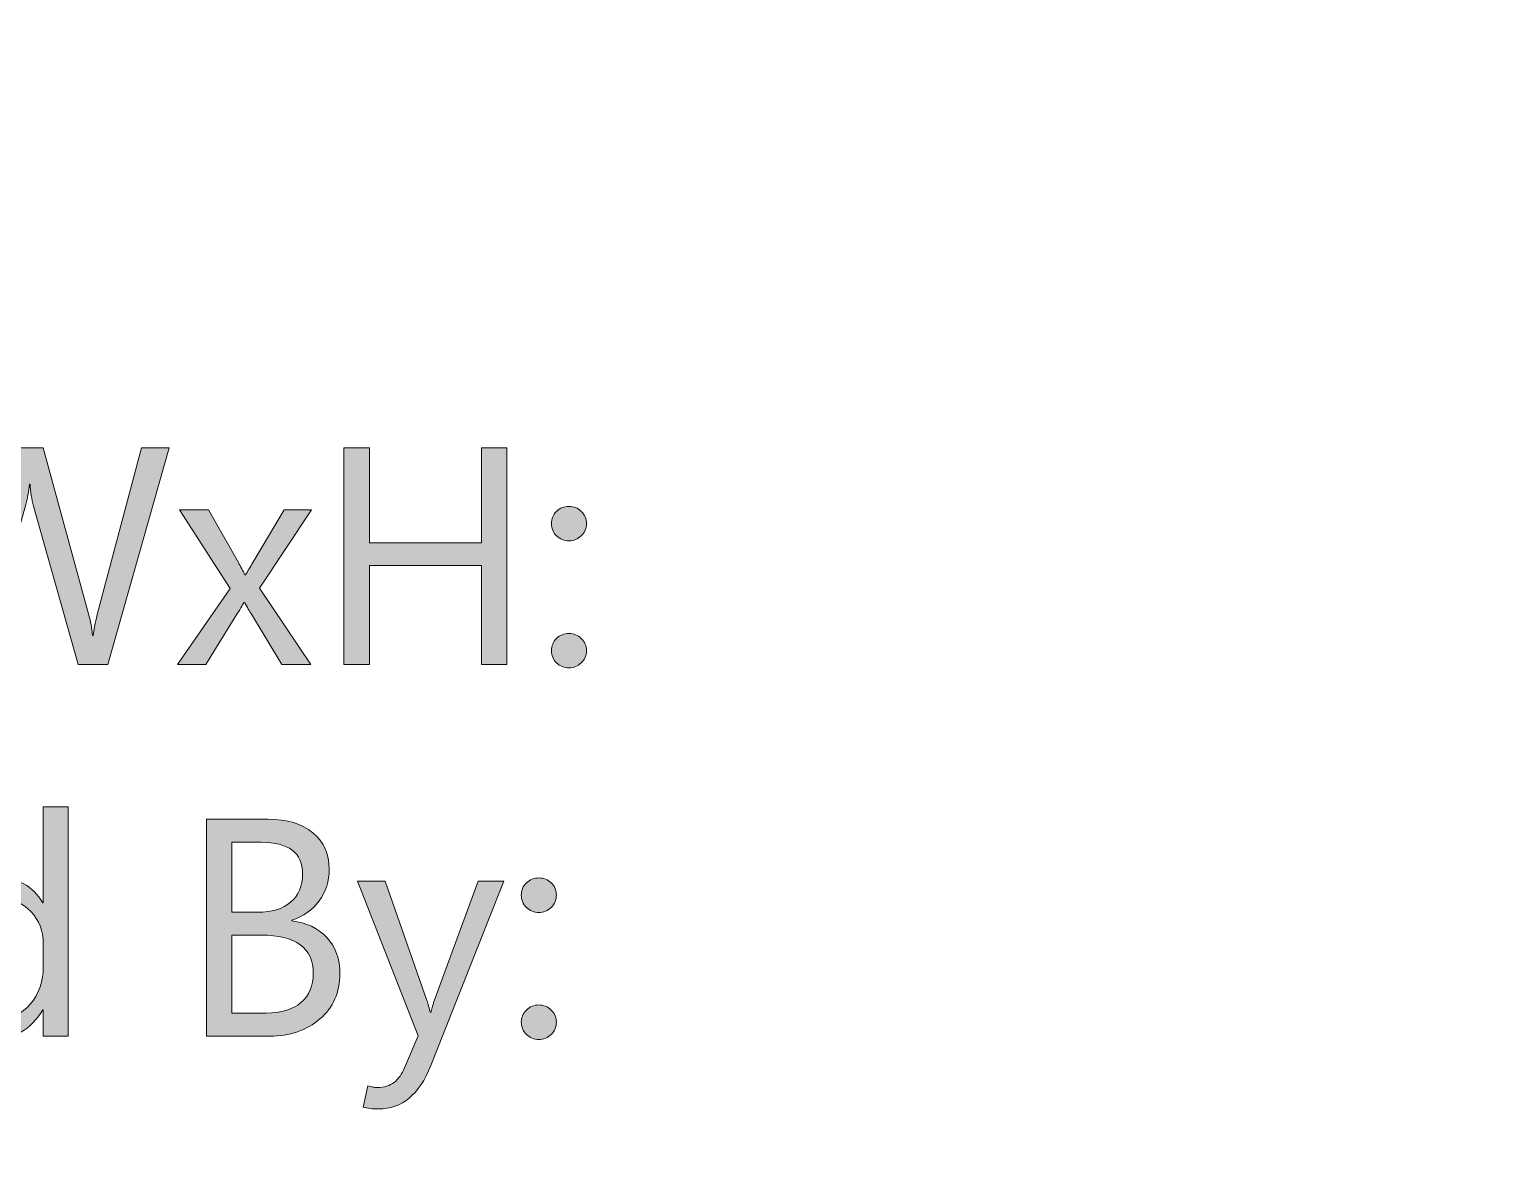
# Model space of a CAD drawing. Extents: x 0 to 227, y 0 to 170.
# Drawn here: x 64.8 to 121.3, y 83 to 126.5 of the extents above; entities that cross this region are included whole.
import ezdxf

# ---------------------------------------------------------------- set-up
doc = ezdxf.new("R2010")
doc.units = 0
doc.header["$MEASUREMENT"] = 0
doc.layers.add('Layer 1', color=7, linetype='Continuous')

# ---------------------------------------------------------------- blocks, each defined once
blk = doc.blocks.new('block 5')
at = {"layer": 'Layer 1', "true_color": 0x231f20}
h = blk.add_hatch(color=250, dxfattribs=at)
h.dxf.hatch_style = 2
edge = h.paths.add_edge_path()
edge.add_spline(control_points=[(70.238, 110.308), (70.238, 110.308), (67.865, 101.905), (67.865, 101.905), (67.865, 101.905), (66.711, 101.905), (66.711, 101.905), (66.711, 101.905), (64.982, 108.046), (64.982, 108.046), (64.947, 108.179), (64.918, 108.316), (64.895, 108.459), (64.871, 108.602), (64.855, 108.749), (64.848, 108.901), (64.848, 108.901), (64.824, 108.901), (64.824, 108.901), (64.812, 108.757), (64.794, 108.614), (64.769, 108.474), (64.743, 108.333), (64.711, 108.194), (64.672, 108.058), (64.672, 108.058), (62.932, 101.905), (62.932, 101.905), (62.932, 101.905), (61.789, 101.905), (61.789, 101.905), (61.789, 101.905), (59.328, 110.308), (59.328, 110.308), (59.328, 110.308), (60.412, 110.308), (60.412, 110.308), (60.412, 110.308), (62.199, 103.862), (62.199, 103.862), (62.238, 103.729), (62.27, 103.593), (62.293, 103.452), (62.316, 103.312), (62.332, 103.167), (62.34, 103.019), (62.34, 103.019), (62.369, 103.019), (62.369, 103.019), (62.381, 103.124), (62.401, 103.247), (62.431, 103.388), (62.46, 103.528), (62.5, 103.687), (62.551, 103.862), (62.551, 103.862), (64.408, 110.308), (64.408, 110.308), (64.408, 110.308), (65.352, 110.308), (65.352, 110.308), (65.352, 110.308), (67.133, 103.815), (67.133, 103.815), (67.164, 103.706), (67.191, 103.586), (67.215, 103.455), (67.238, 103.324), (67.258, 103.183), (67.273, 103.03), (67.273, 103.03), (67.297, 103.03), (67.297, 103.03), (67.305, 103.132), (67.322, 103.25), (67.35, 103.385), (67.377, 103.52), (67.412, 103.671), (67.455, 103.839), (67.455, 103.839), (69.172, 110.308), (69.172, 110.308), (69.172, 110.308), (70.238, 110.308), (70.238, 110.308)], knot_values=[0, 0, 0, 0, 1, 1, 1, 2, 2, 2, 3, 3, 3, 4, 4, 4, 5, 5, 5, 6, 6, 6, 7, 7, 7, 8, 8, 8, 9, 9, 9, 10, 10, 10, 11, 11, 11, 12, 12, 12, 13, 13, 13, 14, 14, 14, 15, 15, 15, 16, 16, 16, 17, 17, 17, 18, 18, 18, 19, 19, 19, 20, 20, 20, 21, 21, 21, 22, 22, 22, 23, 23, 23, 24, 24, 24, 25, 25, 25, 26, 26, 26, 27, 27, 27, 28, 28, 28, 28], degree=3, periodic=1)
h = blk.add_hatch(color=250, dxfattribs=at)
h.dxf.hatch_style = 2
h.paths.add_polyline_path([(83.334, 101.905), (82.35, 101.905), (82.35, 105.737), (78.002, 105.737), (78.002, 101.905), (77.018, 101.905), (77.018, 110.308), (78.002, 110.308), (78.002, 106.622), (82.35, 106.622), (82.35, 110.308), (83.334, 110.308)])
h = blk.add_hatch(color=250, dxfattribs=at)
h.dxf.hatch_style = 2
edge = h.paths.add_edge_path()
edge.add_spline(control_points=[(75.764, 107.905), (75.764, 107.905), (73.748, 104.87), (73.748, 104.87), (73.748, 104.87), (75.729, 101.905), (75.729, 101.905), (75.729, 101.905), (74.609, 101.905), (74.609, 101.905), (74.609, 101.905), (73.432, 103.851), (73.432, 103.851), (73.393, 103.913), (73.352, 103.981), (73.309, 104.056), (73.266, 104.13), (73.219, 104.214), (73.168, 104.308), (73.168, 104.308), (73.145, 104.308), (73.145, 104.308), (73.133, 104.292), (73.104, 104.245), (73.06, 104.167), (73.015, 104.089), (72.951, 103.983), (72.869, 103.851), (72.869, 103.851), (71.668, 101.905), (71.668, 101.905), (71.668, 101.905), (70.561, 101.905), (70.561, 101.905), (70.561, 101.905), (72.605, 104.847), (72.605, 104.847), (72.605, 104.847), (70.648, 107.905), (70.648, 107.905), (70.648, 107.905), (71.768, 107.905), (71.768, 107.905), (71.768, 107.905), (72.928, 105.854), (72.928, 105.854), (72.971, 105.776), (73.013, 105.698), (73.054, 105.62), (73.095, 105.542), (73.137, 105.464), (73.18, 105.386), (73.18, 105.386), (73.203, 105.386), (73.203, 105.386), (73.25, 105.464), (73.297, 105.542), (73.344, 105.62), (73.391, 105.698), (73.438, 105.776), (73.484, 105.854), (73.484, 105.854), (74.703, 107.905), (74.703, 107.905), (74.703, 107.905), (75.764, 107.905), (75.764, 107.905)], knot_values=[0, 0, 0, 0, 1, 1, 1, 2, 2, 2, 3, 3, 3, 4, 4, 4, 5, 5, 5, 6, 6, 6, 7, 7, 7, 8, 8, 8, 9, 9, 9, 10, 10, 10, 11, 11, 11, 12, 12, 12, 13, 13, 13, 14, 14, 14, 15, 15, 15, 16, 16, 16, 17, 17, 17, 18, 18, 18, 19, 19, 19, 20, 20, 20, 21, 21, 21, 22, 22, 22, 22], degree=3, periodic=1)
h = blk.add_hatch(color=250, dxfattribs=at)
h.dxf.hatch_style = 2
edge = h.paths.add_edge_path()
edge.add_spline(control_points=[(85.736, 106.698), (85.549, 106.698), (85.389, 106.764), (85.256, 106.895), (85.123, 107.025), (85.057, 107.183), (85.057, 107.366), (85.057, 107.554), (85.123, 107.712), (85.256, 107.841), (85.389, 107.97), (85.549, 108.034), (85.736, 108.034), (85.924, 108.034), (86.084, 107.97), (86.217, 107.841), (86.35, 107.712), (86.416, 107.554), (86.416, 107.366), (86.416, 107.183), (86.35, 107.025), (86.217, 106.895), (86.084, 106.764), (85.924, 106.698), (85.736, 106.698)], knot_values=[0, 0, 0, 0, 1, 1, 1, 2, 2, 2, 3, 3, 3, 4, 4, 4, 5, 5, 5, 6, 6, 6, 7, 7, 7, 8, 8, 8, 8], degree=3, periodic=1)
edge = h.paths.add_edge_path()
edge.add_spline(control_points=[(85.736, 101.776), (85.549, 101.776), (85.389, 101.842), (85.256, 101.973), (85.123, 102.104), (85.057, 102.261), (85.057, 102.444), (85.057, 102.624), (85.123, 102.78), (85.256, 102.913), (85.389, 103.046), (85.549, 103.112), (85.736, 103.112), (85.924, 103.112), (86.084, 103.046), (86.217, 102.913), (86.35, 102.78), (86.416, 102.624), (86.416, 102.444), (86.416, 102.261), (86.35, 102.104), (86.217, 101.973), (86.084, 101.842), (85.924, 101.776), (85.736, 101.776)], knot_values=[0, 0, 0, 0, 1, 1, 1, 2, 2, 2, 3, 3, 3, 4, 4, 4, 5, 5, 5, 6, 6, 6, 7, 7, 7, 8, 8, 8, 8], degree=3, periodic=1)
at = {"layer": 'Layer 1', "lineweight": 0}
blk.add_lwpolyline([(83.334, 101.905), (82.35, 101.905), (82.35, 105.737), (78.002, 105.737), (78.002, 101.905), (77.018, 101.905), (77.018, 110.308), (78.002, 110.308), (78.002, 106.622), (82.35, 106.622), (82.35, 110.308), (83.334, 110.308), (83.334, 101.905)], dxfattribs=at)
for points, knots in [([(70.238, 110.308), (70.238, 110.308), (67.865, 101.905), (67.865, 101.905), (67.865, 101.905), (66.711, 101.905), (66.711, 101.905), (66.711, 101.905), (64.982, 108.046), (64.982, 108.046), (64.947, 108.179), (64.918, 108.316), (64.895, 108.459), (64.871, 108.602), (64.855, 108.749), (64.848, 108.901), (64.848, 108.901), (64.824, 108.901), (64.824, 108.901), (64.812, 108.757), (64.794, 108.614), (64.769, 108.474), (64.743, 108.333), (64.711, 108.194), (64.672, 108.058), (64.672, 108.058), (62.932, 101.905), (62.932, 101.905), (62.932, 101.905), (61.789, 101.905), (61.789, 101.905), (61.789, 101.905), (59.328, 110.308), (59.328, 110.308), (59.328, 110.308), (60.412, 110.308), (60.412, 110.308), (60.412, 110.308), (62.199, 103.862), (62.199, 103.862), (62.238, 103.729), (62.27, 103.593), (62.293, 103.452), (62.316, 103.312), (62.332, 103.167), (62.34, 103.019), (62.34, 103.019), (62.369, 103.019), (62.369, 103.019), (62.381, 103.124), (62.401, 103.247), (62.431, 103.388), (62.46, 103.528), (62.5, 103.687), (62.551, 103.862), (62.551, 103.862), (64.408, 110.308), (64.408, 110.308), (64.408, 110.308), (65.352, 110.308), (65.352, 110.308), (65.352, 110.308), (67.133, 103.815), (67.133, 103.815), (67.164, 103.706), (67.191, 103.586), (67.215, 103.455), (67.238, 103.324), (67.258, 103.183), (67.273, 103.03), (67.273, 103.03), (67.297, 103.03), (67.297, 103.03), (67.305, 103.132), (67.322, 103.25), (67.35, 103.385), (67.377, 103.52), (67.412, 103.671), (67.455, 103.839), (67.455, 103.839), (69.172, 110.308), (69.172, 110.308), (69.172, 110.308), (70.238, 110.308), (70.238, 110.308)], [0, 0, 0, 0, 1, 1, 1, 2, 2, 2, 3, 3, 3, 4, 4, 4, 5, 5, 5, 6, 6, 6, 7, 7, 7, 8, 8, 8, 9, 9, 9, 10, 10, 10, 11, 11, 11, 12, 12, 12, 13, 13, 13, 14, 14, 14, 15, 15, 15, 16, 16, 16, 17, 17, 17, 18, 18, 18, 19, 19, 19, 20, 20, 20, 21, 21, 21, 22, 22, 22, 23, 23, 23, 24, 24, 24, 25, 25, 25, 26, 26, 26, 27, 27, 27, 28, 28, 28, 28]), ([(75.764, 107.905), (75.764, 107.905), (73.748, 104.87), (73.748, 104.87), (73.748, 104.87), (75.729, 101.905), (75.729, 101.905), (75.729, 101.905), (74.609, 101.905), (74.609, 101.905), (74.609, 101.905), (73.432, 103.851), (73.432, 103.851), (73.393, 103.913), (73.352, 103.981), (73.309, 104.056), (73.266, 104.13), (73.219, 104.214), (73.168, 104.308), (73.168, 104.308), (73.145, 104.308), (73.145, 104.308), (73.133, 104.292), (73.104, 104.245), (73.06, 104.167), (73.015, 104.089), (72.951, 103.983), (72.869, 103.851), (72.869, 103.851), (71.668, 101.905), (71.668, 101.905), (71.668, 101.905), (70.561, 101.905), (70.561, 101.905), (70.561, 101.905), (72.605, 104.847), (72.605, 104.847), (72.605, 104.847), (70.648, 107.905), (70.648, 107.905), (70.648, 107.905), (71.768, 107.905), (71.768, 107.905), (71.768, 107.905), (72.928, 105.854), (72.928, 105.854), (72.971, 105.776), (73.013, 105.698), (73.054, 105.62), (73.095, 105.542), (73.137, 105.464), (73.18, 105.386), (73.18, 105.386), (73.203, 105.386), (73.203, 105.386), (73.25, 105.464), (73.297, 105.542), (73.344, 105.62), (73.391, 105.698), (73.438, 105.776), (73.484, 105.854), (73.484, 105.854), (74.703, 107.905), (74.703, 107.905), (74.703, 107.905), (75.764, 107.905), (75.764, 107.905)], [0, 0, 0, 0, 1, 1, 1, 2, 2, 2, 3, 3, 3, 4, 4, 4, 5, 5, 5, 6, 6, 6, 7, 7, 7, 8, 8, 8, 9, 9, 9, 10, 10, 10, 11, 11, 11, 12, 12, 12, 13, 13, 13, 14, 14, 14, 15, 15, 15, 16, 16, 16, 17, 17, 17, 18, 18, 18, 19, 19, 19, 20, 20, 20, 21, 21, 21, 22, 22, 22, 22]), ([(85.736, 106.698), (85.549, 106.698), (85.389, 106.764), (85.256, 106.895), (85.123, 107.025), (85.057, 107.183), (85.057, 107.366), (85.057, 107.554), (85.123, 107.712), (85.256, 107.841), (85.389, 107.97), (85.549, 108.034), (85.736, 108.034), (85.924, 108.034), (86.084, 107.97), (86.217, 107.841), (86.35, 107.712), (86.416, 107.554), (86.416, 107.366), (86.416, 107.183), (86.35, 107.025), (86.217, 106.895), (86.084, 106.764), (85.924, 106.698), (85.736, 106.698)], [0, 0, 0, 0, 1, 1, 1, 2, 2, 2, 3, 3, 3, 4, 4, 4, 5, 5, 5, 6, 6, 6, 7, 7, 7, 8, 8, 8, 8]), ([(85.736, 101.776), (85.549, 101.776), (85.389, 101.842), (85.256, 101.973), (85.123, 102.104), (85.057, 102.261), (85.057, 102.444), (85.057, 102.624), (85.123, 102.78), (85.256, 102.913), (85.389, 103.046), (85.549, 103.112), (85.736, 103.112), (85.924, 103.112), (86.084, 103.046), (86.217, 102.913), (86.35, 102.78), (86.416, 102.624), (86.416, 102.444), (86.416, 102.261), (86.35, 102.104), (86.217, 101.973), (86.084, 101.842), (85.924, 101.776), (85.736, 101.776)], [0, 0, 0, 0, 1, 1, 1, 2, 2, 2, 3, 3, 3, 4, 4, 4, 5, 5, 5, 6, 6, 6, 7, 7, 7, 8, 8, 8, 8])]:
    blk.add_open_spline(points, degree=3, knots=knots, dxfattribs=at)
blk = doc.blocks.new('block 6')
at = {"layer": 'Layer 1', "true_color": 0x231f20}
h = blk.add_hatch(color=250, dxfattribs=at)
h.dxf.hatch_style = 2
edge = h.paths.add_edge_path()
edge.add_spline(control_points=[(65.34, 88.525), (65.117, 88.138), (64.835, 87.848), (64.493, 87.655), (64.151, 87.461), (63.746, 87.365), (63.277, 87.365), (62.523, 87.365), (61.921, 87.633), (61.47, 88.17), (61.019, 88.708), (60.793, 89.439), (60.793, 90.365), (60.793, 91.357), (61.043, 92.152), (61.543, 92.75), (62.043, 93.347), (62.709, 93.646), (63.541, 93.646), (63.955, 93.646), (64.312, 93.565), (64.61, 93.403), (64.909, 93.241), (65.152, 92.998), (65.34, 92.673), (65.34, 92.673), (65.363, 92.673), (65.363, 92.673), (65.363, 92.673), (65.363, 96.388), (65.363, 96.388), (65.363, 96.388), (66.324, 96.388), (66.324, 96.388), (66.324, 96.388), (66.324, 87.505), (66.324, 87.505), (66.324, 87.505), (65.363, 87.505), (65.363, 87.505), (65.363, 87.505), (65.363, 88.525), (65.363, 88.525), (65.363, 88.525), (65.34, 88.525), (65.34, 88.525)], knot_values=[0, 0, 0, 0, 1, 1, 1, 2, 2, 2, 3, 3, 3, 4, 4, 4, 5, 5, 5, 6, 6, 6, 7, 7, 7, 8, 8, 8, 9, 9, 9, 10, 10, 10, 11, 11, 11, 12, 12, 12, 13, 13, 13, 14, 14, 14, 15, 15, 15, 15], degree=3, periodic=1)
edge = h.paths.add_edge_path()
edge.add_spline(control_points=[(61.777, 90.412), (61.777, 89.72), (61.938, 89.174), (62.261, 88.774), (62.583, 88.374), (63.016, 88.173), (63.559, 88.173), (64.098, 88.173), (64.533, 88.367), (64.865, 88.753), (65.197, 89.14), (65.363, 89.628), (65.363, 90.218), (65.363, 90.218), (65.363, 91.103), (65.363, 91.103), (65.363, 91.587), (65.202, 91.998), (64.88, 92.333), (64.558, 92.669), (64.152, 92.837), (63.664, 92.837), (63.078, 92.837), (62.617, 92.623), (62.281, 92.193), (61.945, 91.763), (61.777, 91.169), (61.777, 90.412)], knot_values=[0, 0, 0, 0, 1, 1, 1, 2, 2, 2, 3, 3, 3, 4, 4, 4, 5, 5, 5, 6, 6, 6, 7, 7, 7, 8, 8, 8, 9, 9, 9, 9], degree=3, periodic=1)
h = blk.add_hatch(color=250, dxfattribs=at)
h.dxf.hatch_style = 2
edge = h.paths.add_edge_path()
edge.add_spline(control_points=[(71.686, 87.505), (71.686, 87.505), (71.686, 95.908), (71.686, 95.908), (71.686, 95.908), (74.082, 95.908), (74.082, 95.908), (74.809, 95.908), (75.384, 95.735), (75.808, 95.389), (76.231, 95.043), (76.443, 94.576), (76.443, 93.986), (76.443, 93.509), (76.314, 93.095), (76.057, 92.744), (75.799, 92.392), (75.443, 92.142), (74.99, 91.994), (74.99, 91.994), (74.99, 91.97), (74.99, 91.97), (75.557, 91.904), (76.01, 91.69), (76.35, 91.329), (76.689, 90.967), (76.859, 90.498), (76.859, 89.919), (76.859, 89.201), (76.602, 88.619), (76.086, 88.173), (75.57, 87.728), (74.92, 87.505), (74.135, 87.505), (74.135, 87.505), (71.686, 87.505), (71.686, 87.505)], knot_values=[0, 0, 0, 0, 1, 1, 1, 2, 2, 2, 3, 3, 3, 4, 4, 4, 5, 5, 5, 6, 6, 6, 7, 7, 7, 8, 8, 8, 9, 9, 9, 10, 10, 10, 11, 11, 11, 12, 12, 12, 12], degree=3, periodic=1)
edge = h.paths.add_edge_path()
edge.add_spline(control_points=[(72.67, 95.017), (72.67, 95.017), (72.67, 92.304), (72.67, 92.304), (72.67, 92.304), (73.678, 92.304), (73.678, 92.304), (74.217, 92.304), (74.641, 92.434), (74.949, 92.694), (75.258, 92.954), (75.412, 93.32), (75.412, 93.792), (75.412, 94.203), (75.277, 94.509), (75.008, 94.712), (74.738, 94.916), (74.338, 95.017), (73.807, 95.017), (73.807, 95.017), (72.67, 95.017), (72.67, 95.017)], knot_values=[0, 0, 0, 0, 1, 1, 1, 2, 2, 2, 3, 3, 3, 4, 4, 4, 5, 5, 5, 6, 6, 6, 7, 7, 7, 7], degree=3, periodic=1)
edge = h.paths.add_edge_path()
edge.add_spline(control_points=[(72.67, 91.419), (72.67, 91.419), (72.67, 88.396), (72.67, 88.396), (72.67, 88.396), (74.006, 88.396), (74.006, 88.396), (74.584, 88.396), (75.032, 88.533), (75.351, 88.806), (75.669, 89.08), (75.828, 89.455), (75.828, 89.931), (75.828, 90.427), (75.659, 90.799), (75.321, 91.047), (74.983, 91.295), (74.477, 91.419), (73.801, 91.419), (73.801, 91.419), (72.67, 91.419), (72.67, 91.419)], knot_values=[0, 0, 0, 0, 1, 1, 1, 2, 2, 2, 3, 3, 3, 4, 4, 4, 5, 5, 5, 6, 6, 6, 7, 7, 7, 7], degree=3, periodic=1)
h = blk.add_hatch(color=250, dxfattribs=at)
h.dxf.hatch_style = 2
edge = h.paths.add_edge_path()
edge.add_spline(control_points=[(83.211, 93.505), (83.211, 93.505), (80.381, 86.363), (80.381, 86.363), (80.158, 85.8), (79.879, 85.379), (79.543, 85.1), (79.207, 84.821), (78.812, 84.681), (78.359, 84.681), (78.242, 84.681), (78.135, 84.688), (78.037, 84.702), (77.939, 84.715), (77.846, 84.734), (77.756, 84.757), (77.756, 84.757), (77.943, 85.578), (77.943, 85.578), (78.014, 85.554), (78.079, 85.538), (78.14, 85.528), (78.2, 85.518), (78.26, 85.513), (78.318, 85.513), (78.576, 85.513), (78.79, 85.58), (78.96, 85.712), (79.13, 85.845), (79.266, 86.033), (79.367, 86.275), (79.367, 86.275), (79.889, 87.517), (79.889, 87.517), (79.889, 87.517), (77.545, 93.505), (77.545, 93.505), (77.545, 93.505), (78.611, 93.505), (78.611, 93.505), (78.611, 93.505), (80.234, 88.888), (80.234, 88.888), (80.242, 88.861), (80.257, 88.808), (80.278, 88.73), (80.3, 88.652), (80.326, 88.552), (80.357, 88.431), (80.357, 88.431), (80.393, 88.431), (80.393, 88.431), (80.404, 88.478), (80.419, 88.539), (80.437, 88.613), (80.454, 88.687), (80.479, 88.775), (80.51, 88.876), (80.51, 88.876), (82.215, 93.505), (82.215, 93.505), (82.215, 93.505), (83.211, 93.505), (83.211, 93.505)], knot_values=[0, 0, 0, 0, 1, 1, 1, 2, 2, 2, 3, 3, 3, 4, 4, 4, 5, 5, 5, 6, 6, 6, 7, 7, 7, 8, 8, 8, 9, 9, 9, 10, 10, 10, 11, 11, 11, 12, 12, 12, 13, 13, 13, 14, 14, 14, 15, 15, 15, 16, 16, 16, 17, 17, 17, 18, 18, 18, 19, 19, 19, 20, 20, 20, 21, 21, 21, 21], degree=3, periodic=1)
h = blk.add_hatch(color=250, dxfattribs=at)
h.dxf.hatch_style = 2
edge = h.paths.add_edge_path()
edge.add_spline(control_points=[(84.57, 92.298), (84.383, 92.298), (84.223, 92.364), (84.09, 92.495), (83.957, 92.625), (83.891, 92.783), (83.891, 92.966), (83.891, 93.154), (83.957, 93.312), (84.09, 93.441), (84.223, 93.57), (84.383, 93.634), (84.57, 93.634), (84.758, 93.634), (84.918, 93.57), (85.051, 93.441), (85.184, 93.312), (85.25, 93.154), (85.25, 92.966), (85.25, 92.783), (85.184, 92.625), (85.051, 92.495), (84.918, 92.364), (84.758, 92.298), (84.57, 92.298)], knot_values=[0, 0, 0, 0, 1, 1, 1, 2, 2, 2, 3, 3, 3, 4, 4, 4, 5, 5, 5, 6, 6, 6, 7, 7, 7, 8, 8, 8, 8], degree=3, periodic=1)
edge = h.paths.add_edge_path()
edge.add_spline(control_points=[(84.57, 87.376), (84.383, 87.376), (84.223, 87.442), (84.09, 87.573), (83.957, 87.704), (83.891, 87.861), (83.891, 88.044), (83.891, 88.224), (83.957, 88.38), (84.09, 88.513), (84.223, 88.646), (84.383, 88.712), (84.57, 88.712), (84.758, 88.712), (84.918, 88.646), (85.051, 88.513), (85.184, 88.38), (85.25, 88.224), (85.25, 88.044), (85.25, 87.861), (85.184, 87.704), (85.051, 87.573), (84.918, 87.442), (84.758, 87.376), (84.57, 87.376)], knot_values=[0, 0, 0, 0, 1, 1, 1, 2, 2, 2, 3, 3, 3, 4, 4, 4, 5, 5, 5, 6, 6, 6, 7, 7, 7, 8, 8, 8, 8], degree=3, periodic=1)
at = {"layer": 'Layer 1', "lineweight": 0}
for points, knots in [([(65.34, 88.525), (65.117, 88.138), (64.835, 87.848), (64.493, 87.655), (64.151, 87.461), (63.746, 87.365), (63.277, 87.365), (62.523, 87.365), (61.921, 87.633), (61.47, 88.17), (61.019, 88.708), (60.793, 89.439), (60.793, 90.365), (60.793, 91.357), (61.043, 92.152), (61.543, 92.75), (62.043, 93.347), (62.709, 93.646), (63.541, 93.646), (63.955, 93.646), (64.312, 93.565), (64.61, 93.403), (64.909, 93.241), (65.152, 92.998), (65.34, 92.673), (65.34, 92.673), (65.363, 92.673), (65.363, 92.673), (65.363, 92.673), (65.363, 96.388), (65.363, 96.388), (65.363, 96.388), (66.324, 96.388), (66.324, 96.388), (66.324, 96.388), (66.324, 87.505), (66.324, 87.505), (66.324, 87.505), (65.363, 87.505), (65.363, 87.505), (65.363, 87.505), (65.363, 88.525), (65.363, 88.525), (65.363, 88.525), (65.34, 88.525), (65.34, 88.525)], [0, 0, 0, 0, 1, 1, 1, 2, 2, 2, 3, 3, 3, 4, 4, 4, 5, 5, 5, 6, 6, 6, 7, 7, 7, 8, 8, 8, 9, 9, 9, 10, 10, 10, 11, 11, 11, 12, 12, 12, 13, 13, 13, 14, 14, 14, 15, 15, 15, 15]), ([(71.686, 87.505), (71.686, 87.505), (71.686, 95.908), (71.686, 95.908), (71.686, 95.908), (74.082, 95.908), (74.082, 95.908), (74.809, 95.908), (75.384, 95.735), (75.808, 95.389), (76.231, 95.043), (76.443, 94.576), (76.443, 93.986), (76.443, 93.509), (76.314, 93.095), (76.057, 92.744), (75.799, 92.392), (75.443, 92.142), (74.99, 91.994), (74.99, 91.994), (74.99, 91.97), (74.99, 91.97), (75.557, 91.904), (76.01, 91.69), (76.35, 91.329), (76.689, 90.967), (76.859, 90.498), (76.859, 89.919), (76.859, 89.201), (76.602, 88.619), (76.086, 88.173), (75.57, 87.728), (74.92, 87.505), (74.135, 87.505), (74.135, 87.505), (71.686, 87.505), (71.686, 87.505)], [0, 0, 0, 0, 1, 1, 1, 2, 2, 2, 3, 3, 3, 4, 4, 4, 5, 5, 5, 6, 6, 6, 7, 7, 7, 8, 8, 8, 9, 9, 9, 10, 10, 10, 11, 11, 11, 12, 12, 12, 12]), ([(72.67, 95.017), (72.67, 95.017), (72.67, 92.304), (72.67, 92.304), (72.67, 92.304), (73.678, 92.304), (73.678, 92.304), (74.217, 92.304), (74.641, 92.434), (74.949, 92.694), (75.258, 92.954), (75.412, 93.32), (75.412, 93.792), (75.412, 94.203), (75.277, 94.509), (75.008, 94.712), (74.738, 94.916), (74.338, 95.017), (73.807, 95.017), (73.807, 95.017), (72.67, 95.017), (72.67, 95.017)], [0, 0, 0, 0, 1, 1, 1, 2, 2, 2, 3, 3, 3, 4, 4, 4, 5, 5, 5, 6, 6, 6, 7, 7, 7, 7]), ([(83.211, 93.505), (83.211, 93.505), (80.381, 86.363), (80.381, 86.363), (80.158, 85.8), (79.879, 85.379), (79.543, 85.1), (79.207, 84.821), (78.812, 84.681), (78.359, 84.681), (78.242, 84.681), (78.135, 84.688), (78.037, 84.702), (77.939, 84.715), (77.846, 84.734), (77.756, 84.757), (77.756, 84.757), (77.943, 85.578), (77.943, 85.578), (78.014, 85.554), (78.079, 85.538), (78.14, 85.528), (78.2, 85.518), (78.26, 85.513), (78.318, 85.513), (78.576, 85.513), (78.79, 85.58), (78.96, 85.712), (79.13, 85.845), (79.266, 86.033), (79.367, 86.275), (79.367, 86.275), (79.889, 87.517), (79.889, 87.517), (79.889, 87.517), (77.545, 93.505), (77.545, 93.505), (77.545, 93.505), (78.611, 93.505), (78.611, 93.505), (78.611, 93.505), (80.234, 88.888), (80.234, 88.888), (80.242, 88.861), (80.257, 88.808), (80.278, 88.73), (80.3, 88.652), (80.326, 88.552), (80.357, 88.431), (80.357, 88.431), (80.393, 88.431), (80.393, 88.431), (80.404, 88.478), (80.419, 88.539), (80.437, 88.613), (80.454, 88.687), (80.479, 88.775), (80.51, 88.876), (80.51, 88.876), (82.215, 93.505), (82.215, 93.505), (82.215, 93.505), (83.211, 93.505), (83.211, 93.505)], [0, 0, 0, 0, 1, 1, 1, 2, 2, 2, 3, 3, 3, 4, 4, 4, 5, 5, 5, 6, 6, 6, 7, 7, 7, 8, 8, 8, 9, 9, 9, 10, 10, 10, 11, 11, 11, 12, 12, 12, 13, 13, 13, 14, 14, 14, 15, 15, 15, 16, 16, 16, 17, 17, 17, 18, 18, 18, 19, 19, 19, 20, 20, 20, 21, 21, 21, 21]), ([(84.57, 92.298), (84.383, 92.298), (84.223, 92.364), (84.09, 92.495), (83.957, 92.625), (83.891, 92.783), (83.891, 92.966), (83.891, 93.154), (83.957, 93.312), (84.09, 93.441), (84.223, 93.57), (84.383, 93.634), (84.57, 93.634), (84.758, 93.634), (84.918, 93.57), (85.051, 93.441), (85.184, 93.312), (85.25, 93.154), (85.25, 92.966), (85.25, 92.783), (85.184, 92.625), (85.051, 92.495), (84.918, 92.364), (84.758, 92.298), (84.57, 92.298)], [0, 0, 0, 0, 1, 1, 1, 2, 2, 2, 3, 3, 3, 4, 4, 4, 5, 5, 5, 6, 6, 6, 7, 7, 7, 8, 8, 8, 8]), ([(61.777, 90.412), (61.777, 89.72), (61.938, 89.174), (62.261, 88.774), (62.583, 88.374), (63.016, 88.173), (63.559, 88.173), (64.098, 88.173), (64.533, 88.367), (64.865, 88.753), (65.197, 89.14), (65.363, 89.628), (65.363, 90.218), (65.363, 90.218), (65.363, 91.103), (65.363, 91.103), (65.363, 91.587), (65.202, 91.998), (64.88, 92.333), (64.558, 92.669), (64.152, 92.837), (63.664, 92.837), (63.078, 92.837), (62.617, 92.623), (62.281, 92.193), (61.945, 91.763), (61.777, 91.169), (61.777, 90.412)], [0, 0, 0, 0, 1, 1, 1, 2, 2, 2, 3, 3, 3, 4, 4, 4, 5, 5, 5, 6, 6, 6, 7, 7, 7, 8, 8, 8, 9, 9, 9, 9]), ([(72.67, 91.419), (72.67, 91.419), (72.67, 88.396), (72.67, 88.396), (72.67, 88.396), (74.006, 88.396), (74.006, 88.396), (74.584, 88.396), (75.032, 88.533), (75.351, 88.806), (75.669, 89.08), (75.828, 89.455), (75.828, 89.931), (75.828, 90.427), (75.659, 90.799), (75.321, 91.047), (74.983, 91.295), (74.477, 91.419), (73.801, 91.419), (73.801, 91.419), (72.67, 91.419), (72.67, 91.419)], [0, 0, 0, 0, 1, 1, 1, 2, 2, 2, 3, 3, 3, 4, 4, 4, 5, 5, 5, 6, 6, 6, 7, 7, 7, 7]), ([(84.57, 87.376), (84.383, 87.376), (84.223, 87.442), (84.09, 87.573), (83.957, 87.704), (83.891, 87.861), (83.891, 88.044), (83.891, 88.224), (83.957, 88.38), (84.09, 88.513), (84.223, 88.646), (84.383, 88.712), (84.57, 88.712), (84.758, 88.712), (84.918, 88.646), (85.051, 88.513), (85.184, 88.38), (85.25, 88.224), (85.25, 88.044), (85.25, 87.861), (85.184, 87.704), (85.051, 87.573), (84.918, 87.442), (84.758, 87.376), (84.57, 87.376)], [0, 0, 0, 0, 1, 1, 1, 2, 2, 2, 3, 3, 3, 4, 4, 4, 5, 5, 5, 6, 6, 6, 7, 7, 7, 8, 8, 8, 8])]:
    blk.add_open_spline(points, degree=3, knots=knots, dxfattribs=at)

msp = doc.modelspace()

# ---------------------------------------------------------------- hatches: boundary and pattern name
at = {"layer": 'Layer 1', "true_color": 0x231f20}
h = msp.add_hatch(color=250, dxfattribs=at)
h.dxf.hatch_style = 2
h.paths.add_polyline_path([(1.417, 168.662), (225.354, 168.662), (225.354, 1.418), (1.417, 1.418)])
h.paths.add_polyline_path([(0, 0), (226.771, 0), (226.771, 170.078), (0, 170.078)])

# ---------------------------------------------------------------- block references
at = {"layer": 'Layer 1'}
for name in ['block 5', 'block 6']:
    msp.add_blockref(name, (0, 0), dxfattribs=at)

doc.saveas('drawing.dxf')
